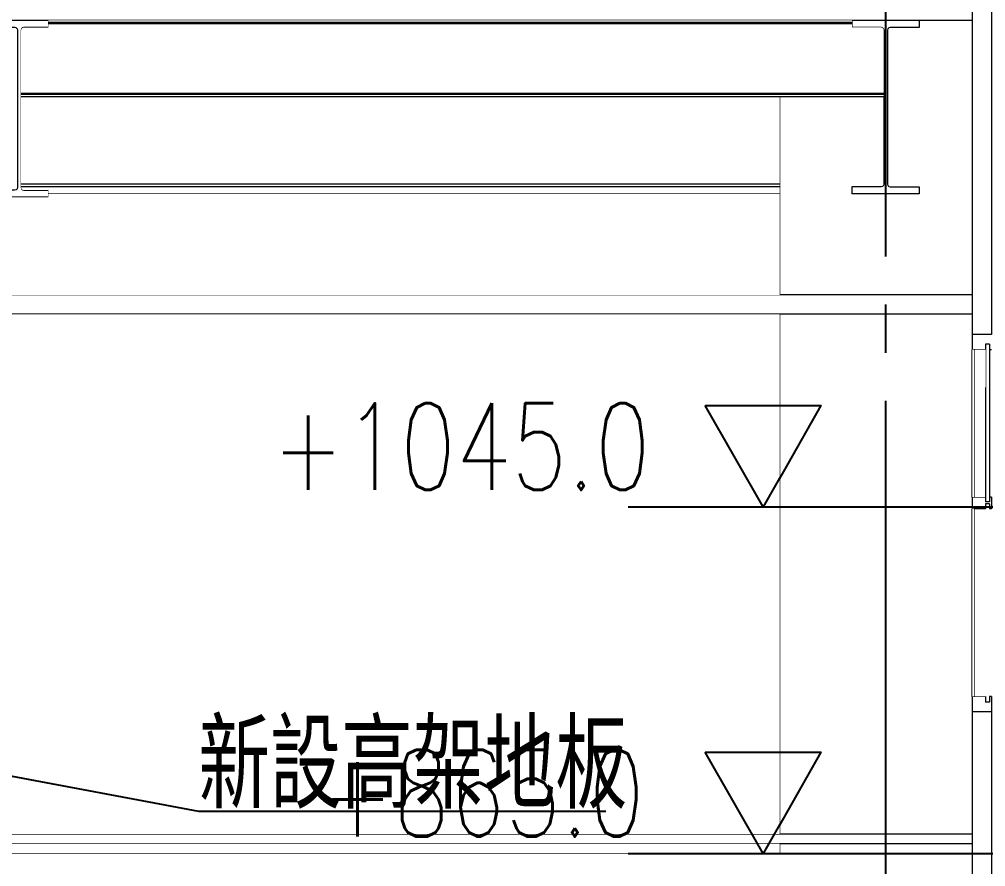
# Model space of a CAD drawing. Extents: x -18489 to 195597, y -1599 to 112111.
# Drawn here: x 25710 to 26212, y 27189 to 27629 of the extents above; entities that cross this region are included whole.
import ezdxf
from ezdxf.xclip import XClip

# ---------------------------------------------------------------- set-up
doc = ezdxf.new("R2010")
doc.units = 0
doc.header["$LTSCALE"] = 100
doc.header["$XCLIPFRAME"] = 2
doc.linetypes.add('188K-SM-07-F10-MECH-CR PIPE-Y2257103$0$X-S-FAB_SL ALL$0$COL-CEN-LIN', pattern=[3.25, 2.5, -0.25, 0.25, -0.25])
doc.linetypes.add('188K-SM-07-F10-MECH-CR PIPE-Y2257103$0$X-S-FAB_SL ALL$0$Wipeout_Contour', pattern=[1, 0, -1])
for name, color, linetype in [('188K-SM-07-F10-MECH-CR PIPE-Y2257103$0$X-S-FAB_SL ALL$0$A-BLOCK', 7, 'Continuous'), ('188K-SM-07-F10-MECH-CR PIPE-Y2257103$0$X-S-FAB_SL ALL$0$A-CLNG', 7, 'Continuous'), ('188K-SM-07-F10-MECH-CR PIPE-Y2257103$0$X-S-FAB_SL ALL$0$A-TEXT-修改說明.50K', 7, 'Continuous'), ('188K-SM-07-F10-MECH-CR PIPE-Y2257103$0$X-S-FAB_SL ALL$0$A-WALL-EX', 7, 'Continuous'), ('188K-SM-07-F10-MECH-CR PIPE-Y2257103$0$X-S-FAB_SL ALL$0$A-WALL-IN', 7, 'Continuous'), ('188K-SM-07-F10-MECH-CR PIPE-Y2257103$0$X-S-FAB_SL ALL$0$A-WINDOW', 7, 'Continuous'), ('188K-SM-07-F10-MECH-CR PIPE-Y2257103$0$X-S-FAB_SL ALL$0$A_LEVEL', 4, 'Continuous'), ('188K-SM-07-F10-MECH-CR PIPE-Y2257103$0$X-S-FAB_SL ALL$0$A_LEVEL_MARK', 2, 'Continuous'), ('188K-SM-07-F10-MECH-CR PIPE-Y2257103$0$X-S-FAB_SL ALL$0$ASP_1', 1, 'Continuous'), ('188K-SM-07-F10-MECH-CR PIPE-Y2257103$0$X-S-FAB_SL ALL$0$CCL', 15, '188K-SM-07-F10-MECH-CR PIPE-Y2257103$0$X-S-FAB_SL ALL$0$COL-CEN-LIN'), ('188K-SM-07-F10-MECH-CR PIPE-Y2257103$0$X-S-FAB_SL ALL$0$DIM', 15, 'Continuous'), ('188K-SM-07-F10-MECH-CR PIPE-Y2257103$0$X-S-FAB_SL ALL$0$Hattch', 7, 'Continuous'), ('188K-SM-07-F10-MECH-CR PIPE-Y2257103$0$X-S-FAB_SL ALL$0$S-BEAM', 7, 'Continuous'), ('188K-SM-07-F10-MECH-CR PIPE-Y2257103$0$X-S-FAB_SL ALL$0$S-SLAB', 7, 'Continuous')]:
    doc.layers.add(name, color=color, linetype=linetype)
doc.styles.add('188K-SM-07-F10-MECH-CR PIPE-Y2257103$0$X-S-FAB_SL ALL$0$Chineset', font='simplex.shx', dxfattribs={"width": 0.75, "bigfont": 'chineset.shx'})
doc.styles.add('188K-SM-07-F10-MECH-CR PIPE-Y2257103$0$X-S-FAB_SL ALL$0$Standard', font='', dxfattribs={"width": 0.8})
doc.styles.get('188K-SM-07-F10-MECH-CR PIPE-Y2257103$0$X-S-FAB_SL ALL$0$Standard').set_extended_font_data('Microsoft JhengHei')
doc.dimstyles.new('188K-SM-07-F10-MECH-CR PIPE-Y2257103$0$X-S-FAB_SL ALL$0$生成的_樣式__8', dxfattribs={"dimtxt": 60, "dimasz": 30.4, "dimexe": 0.18, "dimexo": 80, "dimgap": 0, "dimtad": 1, "dimtih": 1, "dimtoh": 1, "dimdec": 1, "dimzin": 0, "dimdsep": 46, "dimtxsty": '188K-SM-07-F10-MECH-CR PIPE-Y2257103$0$X-S-FAB_SL ALL$0$Standard', "dimblk": '188K-SM-07-F10-MECH-CR PIPE-Y2257103$0$X-S-FAB_SL ALL$0$ARROWHEAD_6', "dimblk1": '188K-SM-07-F10-MECH-CR PIPE-Y2257103$0$X-S-FAB_SL ALL$0$ARROWHEAD_6', "dimblk2": '188K-SM-07-F10-MECH-CR PIPE-Y2257103$0$X-S-FAB_SL ALL$0$ARROWHEAD_6', "dimcen": 0.09, "dimclrd": 12, "dimclre": 12, "dimclrt": 3, "dimazin": 0, "dimtfac": 1, "dimtdec": 4, "dimtmove": 2, "dimatfit": 3, "dimfxl": 1, "dimtolj": 1, "dimtzin": 0, "dimarcsym": 0})

# ---------------------------------------------------------------- blocks, each defined once
blk = doc.blocks.new('188K-SM-07-F10-MECH-CR PIPE-Y2257103$0$X-S-FAB_SL ALL$0$剖面元素_2_3', base_point=(23061.26, -8263.06))
at = {"color": 254, "linetype": '188K-SM-07-F10-MECH-CR PIPE-Y2257103$0$X-S-FAB_SL ALL$0$Wipeout_Contour', "lineweight": 0, "ltscale": 1143622.314923279}
blk.add_wipeout([(49182.76, -7108.06), (49266.26, -7108.06), (49266.26, -6965.56), (49238.76, -6965.56), (49238.76, -6969.16), (49223.61, -6969.16), (49222.91, -6969.35), (49222.4, -6969.86), (49222.21, -6970.56), (49222.21, -7050.56), (49222.4, -7051.26), (49222.91, -7051.78), (49223.61, -7051.96), (49238.76, -7051.96), (49238.76, -7055.56), (49203.76, -7055.56), (49203.76, -7051.96), (49218.91, -7051.96), (49219.61, -7051.78), (49220.13, -7051.26), (49220.31, -7050.56), (49220.31, -7005.16), (49182.76, -7005.16)], dxfattribs=at).dxf.layer = '188K-SM-07-F10-MECH-CR PIPE-Y2257103$0$X-S-FAB_SL ALL$0$Hattch'
at = {"color": 254, "linetype": '188K-SM-07-F10-MECH-CR PIPE-Y2257103$0$X-S-FAB_SL ALL$0$Wipeout_Contour', "lineweight": 0, "ltscale": 199024.725443}
blk.add_wipeout([(49182.76, -7388.06), (49266.26, -7388.06), (49266.26, -7118.06), (49182.76, -7118.06)], dxfattribs=at).dxf.layer = '188K-SM-07-F10-MECH-CR PIPE-Y2257103$0$X-S-FAB_SL ALL$0$Hattch'
at = {"color": 254, "linetype": '188K-SM-07-F10-MECH-CR PIPE-Y2257103$0$X-S-FAB_SL ALL$0$Wipeout_Contour', "lineweight": 0, "ltscale": 199107.896937}
blk.add_wipeout([(49182.76, -7393.06), (49182.76, -7398.06), (49266.26, -7398.06), (49266.26, -7393.06)], dxfattribs=at).dxf.layer = '188K-SM-07-F10-MECH-CR PIPE-Y2257103$0$X-S-FAB_SL ALL$0$Hattch'
at = {"layer": '188K-SM-07-F10-MECH-CR PIPE-Y2257103$0$X-S-FAB_SL ALL$0$A-WALL-IN', "color": 8, "lineweight": 0}
for p, q in [((49266.26, -7213.06), (49266.26, -7136.56)), ((49266.26, -7316.56), (49266.26, -7219.06))]:
    blk.add_line(p, q, dxfattribs=at)
blk = doc.blocks.new('188K-SM-07-F10-MECH-CR PIPE-Y2257103$0$X-S-FAB_SL ALL$0$剖面元素_3_3', base_point=(23061.26, -8263.06))
at = {"color": 254, "linetype": '188K-SM-07-F10-MECH-CR PIPE-Y2257103$0$X-S-FAB_SL ALL$0$Wipeout_Contour', "lineweight": 0, "ltscale": 198713.107732}
blk.add_wipeout([(49166.26, -7108.06), (49182.76, -7108.06), (49182.76, -7005.16), (49166.26, -7005.16)], dxfattribs=at).dxf.layer = '188K-SM-07-F10-MECH-CR PIPE-Y2257103$0$X-S-FAB_SL ALL$0$Hattch'
at = {"color": 254, "linetype": '188K-SM-07-F10-MECH-CR PIPE-Y2257103$0$X-S-FAB_SL ALL$0$Wipeout_Contour', "lineweight": 0, "ltscale": 198826.863013}
blk.add_wipeout([(49166.26, -7388.06), (49182.76, -7388.06), (49182.76, -7118.06), (49166.26, -7118.06)], dxfattribs=at).dxf.layer = '188K-SM-07-F10-MECH-CR PIPE-Y2257103$0$X-S-FAB_SL ALL$0$Hattch'
at = {"color": 254, "linetype": '188K-SM-07-F10-MECH-CR PIPE-Y2257103$0$X-S-FAB_SL ALL$0$Wipeout_Contour', "lineweight": 0, "ltscale": 198910.117215}
blk.add_wipeout([(49182.76, -7398.06), (49182.76, -7393.06), (49166.26, -7393.06), (49166.26, -7398.06)], dxfattribs=at).dxf.layer = '188K-SM-07-F10-MECH-CR PIPE-Y2257103$0$X-S-FAB_SL ALL$0$Hattch'
at = {"layer": '188K-SM-07-F10-MECH-CR PIPE-Y2257103$0$X-S-FAB_SL ALL$0$A-WALL-IN', "color": 8, "lineweight": 0}
for p, q in [((49166.26, -7108.06), (49166.26, -7005.16)), ((49166.26, -7388.06), (49166.26, -7118.06)), ((49166.26, -7398.06), (49166.26, -7393.06))]:
    blk.add_line(p, q, dxfattribs=at)
blk = doc.blocks.new('188K-SM-07-F10-MECH-CR PIPE-Y2257103$0$X-S-FAB_SL ALL$0$剖面元素_8_3', base_point=(23061.26, -8263.06))
at = {"layer": '188K-SM-07-F10-MECH-CR PIPE-Y2257103$0$X-S-FAB_SL ALL$0$A-WALL-EX', "color": 6, "lineweight": 0}
for p, q in [((49276.26, -6943.06), (49276.26, -7128.56)), ((49266.26, -6965.56), (49266.26, -7108.06)), ((49266.26, -7108.06), (49266.26, -7118.06)), ((49266.26, -7118.06), (49266.26, -7128.56)), ((49266.26, -7324.56), (49266.26, -7388.06)), ((49276.26, -7324.56), (49276.26, -7398.06)), ((49266.26, -7388.06), (49266.26, -7393.06)), ((49266.26, -7393.06), (49266.26, -7398.06))]:
    blk.add_line(p, q, dxfattribs=at)
blk = doc.blocks.new('188K-SM-07-F10-MECH-CR PIPE-Y2257103$0$X-S-FAB_SL ALL$0$剖面元素_33_3', base_point=(23061.26, -8263.06))
at = {"layer": '188K-SM-07-F10-MECH-CR PIPE-Y2257103$0$X-S-FAB_SL ALL$0$S-SLAB', "color": 1, "lineweight": 0}
for q in [(48000.26, -7398.06), (49266.26, -7420.56)]:
    blk.add_line((49266.26, -7398.06), q, dxfattribs=at)
blk = doc.blocks.new('188K-SM-07-F10-MECH-CR PIPE-Y2257103$0$X-S-FAB_SL ALL$0$剖面元素_36_3', base_point=(23061.26, -8263.06))
at = {"layer": '188K-SM-07-F10-MECH-CR PIPE-Y2257103$0$X-S-FAB_SL ALL$0$S-SLAB', "color": 15, "lineweight": 0}
for p, q in [((49266.26, -7388.06), (48361.26, -7388.06)), ((49266.26, -7393.06), (48000.26, -7393.06))]:
    blk.add_line(p, q, dxfattribs=at)
blk = doc.blocks.new('188K-SM-07-F10-MECH-CR PIPE-Y2257103$0$X-S-FAB_SL ALL$0$剖面元素_38_3', base_point=(23061.26, -8263.06))
at = {"layer": '188K-SM-07-F10-MECH-CR PIPE-Y2257103$0$X-S-FAB_SL ALL$0$S-SLAB', "color": 1, "lineweight": 0}
for p, q in [((49266.26, -6943.06), (49266.26, -6965.56)), ((48786.41, -6965.56), (48756.11, -6965.56)), ((49203.76, -6965.56), (48786.41, -6965.56)), ((49238.76, -6965.56), (49203.76, -6965.56)), ((49266.26, -6965.56), (49238.76, -6965.56))]:
    blk.add_line(p, q, dxfattribs=at)
blk = doc.blocks.new('188K-SM-07-F10-MECH-CR PIPE-Y2257103$0$X-S-FAB_SL ALL$0$剖面元素_177_3', base_point=(23061.26, -8263.06))
at = {"layer": '188K-SM-07-F10-MECH-CR PIPE-Y2257103$0$X-S-FAB_SL ALL$0$A-WINDOW', "color": 1, "lineweight": 0}
for p, q in [((49266.26, -7316.56), (49266.26, -7324.56)), ((49273.26, -7316.56), (49266.26, -7316.56)), ((49273.26, -7316.56), (49273.26, -7319.56)), ((49275.26, -7316.56), (49275.26, -7319.56)), ((49276.26, -7316.56), (49275.26, -7316.56)), ((49276.26, -7316.56), (49276.26, -7324.56)), ((49275.26, -7319.56), (49273.26, -7319.56)), ((49276.26, -7324.56), (49266.26, -7324.56))]:
    blk.add_line(p, q, dxfattribs=at)
blk = doc.blocks.new('188K-SM-07-F10-MECH-CR PIPE-Y2257103$0$X-S-FAB_SL ALL$0$剖面元素_178_3', base_point=(23061.26, -8263.06))
at = {"color": 254, "linetype": '188K-SM-07-F10-MECH-CR PIPE-Y2257103$0$X-S-FAB_SL ALL$0$Wipeout_Contour', "lineweight": 0, "ltscale": 199213.747959}
blk.add_wipeout([(49267.26, -7316.56), (49273.26, -7316.56), (49273.26, -7219.06), (49267.26, -7219.06)], dxfattribs=at).dxf.layer = '188K-SM-07-F10-MECH-CR PIPE-Y2257103$0$X-S-FAB_SL ALL$0$Hattch'
at = {"layer": '188K-SM-07-F10-MECH-CR PIPE-Y2257103$0$X-S-FAB_SL ALL$0$A-WINDOW', "color": 8, "lineweight": 0}
blk.add_line((49267.26, -7316.56), (49267.26, -7219.06), dxfattribs=at)
blk = doc.blocks.new('188K-SM-07-F10-MECH-CR PIPE-Y2257103$0$X-S-FAB_SL ALL$0$剖面元素_179_3', base_point=(23061.26, -8263.06))
at = {"layer": '188K-SM-07-F10-MECH-CR PIPE-Y2257103$0$X-S-FAB_SL ALL$0$A-WINDOW', "color": 1, "lineweight": 0}
for p, q in [((49266.26, -7213.06), (49266.26, -7219.06)), ((49273.26, -7213.06), (49266.26, -7213.06)), ((49273.26, -7213.06), (49273.26, -7215.56)), ((49275.26, -7213.06), (49275.26, -7215.56)), ((49276.26, -7213.06), (49275.26, -7213.06)), ((49276.26, -7213.06), (49276.26, -7219.06)), ((49275.26, -7215.56), (49273.26, -7215.56)), ((49273.26, -7216.56), (49273.26, -7219.06)), ((49275.26, -7216.56), (49273.26, -7216.56)), ((49275.26, -7216.56), (49275.26, -7219.06)), ((49273.26, -7219.06), (49266.26, -7219.06)), ((49276.26, -7219.06), (49275.26, -7219.06))]:
    blk.add_line(p, q, dxfattribs=at)
blk = doc.blocks.new('188K-SM-07-F10-MECH-CR PIPE-Y2257103$0$X-S-FAB_SL ALL$0$剖面元素_180_3', base_point=(23061.26, -8263.06))
at = {"color": 254, "linetype": '188K-SM-07-F10-MECH-CR PIPE-Y2257103$0$X-S-FAB_SL ALL$0$Wipeout_Contour', "lineweight": 0, "ltscale": 199165.364137}
blk.add_wipeout([(49267.26, -7213.06), (49273.26, -7213.06), (49273.26, -7156.06), (49267.26, -7156.06)], dxfattribs=at).dxf.layer = '188K-SM-07-F10-MECH-CR PIPE-Y2257103$0$X-S-FAB_SL ALL$0$Hattch'
at = {"layer": '188K-SM-07-F10-MECH-CR PIPE-Y2257103$0$X-S-FAB_SL ALL$0$A-WINDOW', "color": 8, "lineweight": 0}
blk.add_line((49267.26, -7213.06), (49267.26, -7156.06), dxfattribs=at)
blk = doc.blocks.new('188K-SM-07-F10-MECH-CR PIPE-Y2257103$0$X-S-FAB_SL ALL$0$剖面元素_182_3', base_point=(23061.26, -8263.06))
at = {"layer": '188K-SM-07-F10-MECH-CR PIPE-Y2257103$0$X-S-FAB_SL ALL$0$A-WINDOW', "color": 8, "lineweight": 0}
for p, q in [((49273.26, -7136.56), (49273.26, -7213.06)), ((49275.26, -7136.56), (49275.26, -7213.06))]:
    blk.add_line(p, q, dxfattribs=at)
blk = doc.blocks.new('188K-SM-07-F10-MECH-CR PIPE-Y2257103$0$X-S-FAB_SL ALL$0$剖面元素_183_3', base_point=(23061.26, -8263.06))
at = {"layer": '188K-SM-07-F10-MECH-CR PIPE-Y2257103$0$X-S-FAB_SL ALL$0$A-WINDOW', "color": 1, "lineweight": 0}
for p, q in [((49266.26, -7128.56), (49266.26, -7136.56)), ((49276.26, -7128.56), (49266.26, -7128.56)), ((49273.26, -7136.56), (49266.26, -7136.56)), ((49273.26, -7133.56), (49273.26, -7136.56)), ((49275.26, -7133.56), (49273.26, -7133.56)), ((49275.26, -7133.56), (49275.26, -7136.56)), ((49276.26, -7136.56), (49275.26, -7136.56))]:
    blk.add_line(p, q, dxfattribs=at)
blk = doc.blocks.new('188K-SM-07-F10-MECH-CR PIPE-Y2257103$0$X-S-FAB_SL ALL$0$剖面元素_184_3', base_point=(23061.26, -8263.06))
at = {"color": 254, "linetype": '188K-SM-07-F10-MECH-CR PIPE-Y2257103$0$X-S-FAB_SL ALL$0$Wipeout_Contour', "lineweight": 0, "ltscale": 199143.316476}
blk.add_wipeout([(49267.26, -7156.06), (49273.26, -7156.06), (49273.26, -7136.56), (49267.26, -7136.56)], dxfattribs=at).dxf.layer = '188K-SM-07-F10-MECH-CR PIPE-Y2257103$0$X-S-FAB_SL ALL$0$Hattch'
at = {"layer": '188K-SM-07-F10-MECH-CR PIPE-Y2257103$0$X-S-FAB_SL ALL$0$A-WINDOW', "color": 8, "lineweight": 0}
blk.add_line((49267.26, -7156.06), (49267.26, -7136.56), dxfattribs=at)
blk = doc.blocks.new('188K-SM-07-F10-MECH-CR PIPE-Y2257103$0$X-S-FAB_SL ALL$0$剖面元素_231_3', base_point=(23061.26, -8263.06))
at = {"layer": '188K-SM-07-F10-MECH-CR PIPE-Y2257103$0$X-S-FAB_SL ALL$0$A-WALL-EX', "color": 6, "lineweight": 0}
for p, q in [((49276.26, -7398.06), (49276.26, -7581.86)), ((49266.26, -7420.56), (49266.26, -7578.06)), ((49266.26, -7578.06), (49266.26, -7581.86)), ((49272.76, -7581.86), (49266.26, -7581.86)), ((49276.26, -7581.86), (49272.76, -7581.86))]:
    blk.add_line(p, q, dxfattribs=at)
blk = doc.blocks.new('188K-SM-07-F10-MECH-CR PIPE-Y2257103$0$X-S-FAB_SL ALL$0$剖面元素_597_3', base_point=(23061.26, -8263.06))
at = {"layer": '188K-SM-07-F10-MECH-CR PIPE-Y2257103$0$X-S-FAB_SL ALL$0$S-BEAM', "color": 2, "lineweight": 0}
for p, q in [((49203.76, -6965.56), (49203.76, -6969.16)), ((49238.76, -6965.56), (49238.76, -6969.16)), ((49219.61, -6969.35), (49220.13, -6969.86)), ((49222.91, -6969.35), (49222.4, -6969.86)), ((49203.76, -7051.96), (49203.76, -7055.56)), ((49220.13, -7051.26), (49219.61, -7051.78)), ((49222.4, -7051.26), (49222.91, -7051.78)), ((49238.76, -7051.96), (49238.76, -7055.56)), ((49238.76, -7055.56), (49203.76, -7055.56))]:
    blk.add_line(p, q, dxfattribs=at)
at = {"layer": '188K-SM-07-F10-MECH-CR PIPE-Y2257103$0$X-S-FAB_SL ALL$0$S-BEAM', "color": 2, "lineweight": 0, "flags": 128}
for points in [[(49219.61, -6969.35), (49218.91, -6969.16), (49203.76, -6969.16)], [(49220.13, -6969.86), (49220.31, -6970.56), (49220.31, -7050.56), (49220.13, -7051.26)], [(49222.4, -6969.86), (49222.21, -6970.56), (49222.21, -7050.56), (49222.4, -7051.26)], [(49238.76, -6969.16), (49223.61, -6969.16), (49222.91, -6969.35)], [(49219.61, -7051.78), (49218.91, -7051.96), (49203.76, -7051.96)], [(49222.91, -7051.78), (49223.61, -7051.96), (49238.76, -7051.96)]]:
    blk.add_lwpolyline(points, dxfattribs=at)
blk = doc.blocks.new('188K-SM-07-F10-MECH-CR PIPE-Y2257103$0$X-S-FAB_SL ALL$0$剖面元素_607_3', base_point=(23061.26, -8263.06))
at = {"layer": '188K-SM-07-F10-MECH-CR PIPE-Y2257103$0$X-S-FAB_SL ALL$0$S-BEAM', "color": 2, "lineweight": 0}
for p, q in [((48756.11, -6965.56), (48756.11, -6969.26)), ((48786.41, -6965.56), (48786.41, -6969.26)), ((48769.61, -6969.45), (48770.13, -6969.96)), ((48772.91, -6969.45), (48772.4, -6969.96)), ((48770.13, -7052.96), (48769.61, -7053.48)), ((48772.4, -7052.96), (48772.91, -7053.48)), ((48756.11, -7053.66), (48756.11, -7057.36)), ((48786.41, -7057.36), (48756.11, -7057.36)), ((48786.41, -7053.66), (48786.41, -7057.36))]:
    blk.add_line(p, q, dxfattribs=at)
at = {"layer": '188K-SM-07-F10-MECH-CR PIPE-Y2257103$0$X-S-FAB_SL ALL$0$S-BEAM', "color": 2, "lineweight": 0, "flags": 128}
for points in [[(48769.61, -6969.45), (48768.91, -6969.26), (48756.11, -6969.26)], [(48770.13, -6969.96), (48770.31, -6970.66), (48770.31, -7052.26), (48770.13, -7052.96)], [(48772.4, -6969.96), (48772.21, -6970.66), (48772.21, -7052.26), (48772.4, -7052.96)], [(48786.41, -6969.26), (48773.61, -6969.26), (48772.91, -6969.45)], [(48769.61, -7053.48), (48768.91, -7053.66), (48756.11, -7053.66)], [(48772.91, -7053.48), (48773.61, -7053.66), (48786.41, -7053.66)]]:
    blk.add_lwpolyline(points, dxfattribs=at)
blk = doc.blocks.new('188K-SM-07-F10-MECH-CR PIPE-Y2257103$0$X-S-FAB_SL ALL$0$剖面元素_1103_3', base_point=(23061.26, -8263.06))
at = {"color": 254, "linetype": '188K-SM-07-F10-MECH-CR PIPE-Y2257103$0$X-S-FAB_SL ALL$0$Wipeout_Contour', "lineweight": 0, "ltscale": 248929.642225}
blk.add_wipeout([(49267.26, -7136.56), (49266.26, -7136.56), (49266.26, -7213.06), (49267.26, -7213.06), (49267.26, -7156.06)], dxfattribs=at).dxf.layer = '188K-SM-07-F10-MECH-CR PIPE-Y2257103$0$X-S-FAB_SL ALL$0$Hattch'
blk = doc.blocks.new('188K-SM-07-F10-MECH-CR PIPE-Y2257103$0$X-S-FAB_SL ALL$0$剖面元素_1104_3', base_point=(23061.26, -8263.06))
at = {"color": 254, "linetype": '188K-SM-07-F10-MECH-CR PIPE-Y2257103$0$X-S-FAB_SL ALL$0$Wipeout_Contour', "lineweight": 0, "ltscale": 199199.897827}
blk.add_wipeout([(49267.26, -7219.06), (49266.26, -7219.06), (49266.26, -7316.56), (49267.26, -7316.56)], dxfattribs=at).dxf.layer = '188K-SM-07-F10-MECH-CR PIPE-Y2257103$0$X-S-FAB_SL ALL$0$Hattch'
blk = doc.blocks.new('188K-SM-07-F10-MECH-CR PIPE-Y2257103$0$X-S-FAB_SL ALL$0$剖面元素_1469_3', base_point=(23061.26, -8263.06))
at = {"color": 254, "linetype": '188K-SM-07-F10-MECH-CR PIPE-Y2257103$0$X-S-FAB_SL ALL$0$Wipeout_Contour', "lineweight": 0, "ltscale": 197883.946886}
blk.add_wipeout([(49166.26, -7005.16), (48772.21, -7005.16), (48772.21, -7050.56), (49166.26, -7050.56)], dxfattribs=at).dxf.layer = '188K-SM-07-F10-MECH-CR PIPE-Y2257103$0$X-S-FAB_SL ALL$0$Hattch'
at = {"color": 254, "linetype": '188K-SM-07-F10-MECH-CR PIPE-Y2257103$0$X-S-FAB_SL ALL$0$Wipeout_Contour', "lineweight": 0, "ltscale": 197897.045576}
blk.add_wipeout([(48772.21, -7051.26), (49166.26, -7051.26), (49166.26, -7050.56), (48772.21, -7050.56)], dxfattribs=at).dxf.layer = '188K-SM-07-F10-MECH-CR PIPE-Y2257103$0$X-S-FAB_SL ALL$0$Hattch'
at = {"color": 254, "linetype": '188K-SM-07-F10-MECH-CR PIPE-Y2257103$0$X-S-FAB_SL ALL$0$Wipeout_Contour', "lineweight": 0, "ltscale": 197897.391178}
blk.add_wipeout([(48772.21, -7051.78), (49166.26, -7051.78), (49166.26, -7051.26), (48772.21, -7051.26)], dxfattribs=at).dxf.layer = '188K-SM-07-F10-MECH-CR PIPE-Y2257103$0$X-S-FAB_SL ALL$0$Hattch'
at = {"color": 254, "linetype": '188K-SM-07-F10-MECH-CR PIPE-Y2257103$0$X-S-FAB_SL ALL$0$Wipeout_Contour', "lineweight": 0, "ltscale": 197897.590722}
blk.add_wipeout([(48772.21, -7051.96), (49166.26, -7051.96), (49166.26, -7051.78), (48772.21, -7051.78)], dxfattribs=at).dxf.layer = '188K-SM-07-F10-MECH-CR PIPE-Y2257103$0$X-S-FAB_SL ALL$0$Hattch'
at = {"color": 254, "linetype": '188K-SM-07-F10-MECH-CR PIPE-Y2257103$0$X-S-FAB_SL ALL$0$Wipeout_Contour', "lineweight": 0, "ltscale": 444329.205501}
blk.add_wipeout([(48772.21, -7051.96), (48772.21, -7052.26), (48772.4, -7052.96), (48772.91, -7053.48), (48773.61, -7053.66), (48786.41, -7053.66), (48786.41, -7055.56), (49166.26, -7055.56), (49166.26, -7051.96)], dxfattribs=at).dxf.layer = '188K-SM-07-F10-MECH-CR PIPE-Y2257103$0$X-S-FAB_SL ALL$0$Hattch'
at = {"layer": '188K-SM-07-F10-MECH-CR PIPE-Y2257103$0$X-S-FAB_SL ALL$0$S-BEAM', "color": 8, "lineweight": 0}
for p, q in [((49166.26, -7050.56), (48772.21, -7050.56)), ((49166.26, -7051.96), (48772.21, -7051.96)), ((49166.26, -7055.56), (48786.41, -7055.56))]:
    blk.add_line(p, q, dxfattribs=at)
blk = doc.blocks.new('188K-SM-07-F10-MECH-CR PIPE-Y2257103$0$X-S-FAB_SL ALL$0$剖面元素_1942_3', base_point=(23061.26, -8263.06))
at = {"color": 254, "linetype": '188K-SM-07-F10-MECH-CR PIPE-Y2257103$0$X-S-FAB_SL ALL$0$Wipeout_Contour', "lineweight": 0, "ltscale": 692856.684452}
blk.add_wipeout([(48772.21, -6970.66), (48772.21, -7003.46), (49220.31, -7003.46), (49220.31, -6970.56), (49220.13, -6969.86), (49219.61, -6969.35), (49218.91, -6969.16), (49203.76, -6969.16), (49203.76, -6967.26), (48786.41, -6967.26), (48786.41, -6969.26), (48773.61, -6969.26), (48772.91, -6969.45), (48772.4, -6969.96)], dxfattribs=at).dxf.layer = '188K-SM-07-F10-MECH-CR PIPE-Y2257103$0$X-S-FAB_SL ALL$0$Hattch'
at = {"color": 254, "linetype": '188K-SM-07-F10-MECH-CR PIPE-Y2257103$0$X-S-FAB_SL ALL$0$Wipeout_Contour', "lineweight": 0, "ltscale": 197951.88981}
blk.add_wipeout([(48786.41, -6966.84), (48786.41, -6967.26), (49203.76, -6967.26), (49203.76, -6966.84)], dxfattribs=at).dxf.layer = '188K-SM-07-F10-MECH-CR PIPE-Y2257103$0$X-S-FAB_SL ALL$0$Hattch'
at = {"color": 254, "linetype": '188K-SM-07-F10-MECH-CR PIPE-Y2257103$0$X-S-FAB_SL ALL$0$Wipeout_Contour', "lineweight": 0, "ltscale": 197977.225748}
blk.add_wipeout([(48772.21, -7003.46), (48772.21, -7003.89), (49220.31, -7003.89), (49220.31, -7003.46)], dxfattribs=at).dxf.layer = '188K-SM-07-F10-MECH-CR PIPE-Y2257103$0$X-S-FAB_SL ALL$0$Hattch'
at = {"color": 254, "linetype": '188K-SM-07-F10-MECH-CR PIPE-Y2257103$0$X-S-FAB_SL ALL$0$Wipeout_Contour', "lineweight": 0, "ltscale": 197951.361703}
blk.add_wipeout([(48786.41, -6965.56), (48786.41, -6966.66), (49203.76, -6966.66), (49203.76, -6965.56)], dxfattribs=at).dxf.layer = '188K-SM-07-F10-MECH-CR PIPE-Y2257103$0$X-S-FAB_SL ALL$0$Hattch'
at = {"color": 254, "linetype": '188K-SM-07-F10-MECH-CR PIPE-Y2257103$0$X-S-FAB_SL ALL$0$Wipeout_Contour', "lineweight": 0, "ltscale": 197977.395561}
blk.add_wipeout([(48772.21, -7003.89), (48772.21, -7004.06), (49220.31, -7004.06), (49220.31, -7003.89)], dxfattribs=at).dxf.layer = '188K-SM-07-F10-MECH-CR PIPE-Y2257103$0$X-S-FAB_SL ALL$0$Hattch'
at = {"color": 254, "linetype": '188K-SM-07-F10-MECH-CR PIPE-Y2257103$0$X-S-FAB_SL ALL$0$Wipeout_Contour', "lineweight": 0, "ltscale": 197951.720864}
blk.add_wipeout([(48786.41, -6966.66), (48786.41, -6966.84), (49203.76, -6966.84), (49203.76, -6966.66)], dxfattribs=at).dxf.layer = '188K-SM-07-F10-MECH-CR PIPE-Y2257103$0$X-S-FAB_SL ALL$0$Hattch'
at = {"color": 254, "linetype": '188K-SM-07-F10-MECH-CR PIPE-Y2257103$0$X-S-FAB_SL ALL$0$Wipeout_Contour', "lineweight": 0, "ltscale": 197977.756662}
blk.add_wipeout([(48772.21, -7005.16), (49220.31, -7005.16), (49220.31, -7004.06), (48772.21, -7004.06)], dxfattribs=at).dxf.layer = '188K-SM-07-F10-MECH-CR PIPE-Y2257103$0$X-S-FAB_SL ALL$0$Hattch'
at = {"layer": '188K-SM-07-F10-MECH-CR PIPE-Y2257103$0$X-S-FAB_SL ALL$0$S-BEAM', "color": 8, "lineweight": 0}
for p, q in [((49203.76, -6966.66), (48786.41, -6966.66)), ((49203.76, -6967.26), (48786.41, -6967.26)), ((49220.31, -7003.46), (48772.21, -7003.46)), ((49220.31, -7004.06), (48772.21, -7004.06)), ((49220.31, -7005.16), (48772.21, -7005.16))]:
    blk.add_line(p, q, dxfattribs=at)
blk = doc.blocks.new('188K-SM-07-F10-MECH-CR PIPE-Y2257103$0$X-S-FAB_SL ALL$0$剖面元素_2212_3', base_point=(23061.26, -8263.06))
at = {"layer": '188K-SM-07-F10-MECH-CR PIPE-Y2257103$0$X-S-FAB_SL ALL$0$A-CLNG', "color": 5, "lineweight": 0}
for p, q in [((49266.26, -7108.06), (48366.26, -7108.06)), ((49266.26, -7118.06), (48366.26, -7118.06))]:
    blk.add_line(p, q, dxfattribs=at)
blk = doc.blocks.new('188K-SM-07-F10-MECH-CR PIPE-Y2257103$0$X-S-FAB_SL ALL$0$剖面元素_2225_3', base_point=(23061.26, -8263.06))
at = {"color": 254, "linetype": '188K-SM-07-F10-MECH-CR PIPE-Y2257103$0$X-S-FAB_SL ALL$0$Wipeout_Contour', "lineweight": 0, "ltscale": 394852.092065}
blk.add_wipeout([(48756.11, -7055.56), (48681.26, -7055.56), (48681.26, -7108.06), (49166.26, -7108.06), (49166.26, -7055.56), (48786.41, -7055.56), (48786.41, -7057.36), (48756.11, -7057.36)], dxfattribs=at).dxf.layer = '188K-SM-07-F10-MECH-CR PIPE-Y2257103$0$X-S-FAB_SL ALL$0$Hattch'
at = {"color": 254, "linetype": '188K-SM-07-F10-MECH-CR PIPE-Y2257103$0$X-S-FAB_SL ALL$0$Wipeout_Contour', "lineweight": 0, "ltscale": 197834.708464}
blk.add_wipeout([(48681.26, -7388.06), (49166.26, -7388.06), (49166.26, -7118.06), (48681.26, -7118.06)], dxfattribs=at).dxf.layer = '188K-SM-07-F10-MECH-CR PIPE-Y2257103$0$X-S-FAB_SL ALL$0$Hattch'
at = {"color": 254, "linetype": '188K-SM-07-F10-MECH-CR PIPE-Y2257103$0$X-S-FAB_SL ALL$0$Wipeout_Contour', "lineweight": 0, "ltscale": 197918.382147}
blk.add_wipeout([(48681.26, -7398.06), (49166.26, -7398.06), (49166.26, -7393.06), (48681.26, -7393.06)], dxfattribs=at).dxf.layer = '188K-SM-07-F10-MECH-CR PIPE-Y2257103$0$X-S-FAB_SL ALL$0$Hattch'
at = {"layer": '188K-SM-07-F10-MECH-CR PIPE-Y2257103$0$X-S-FAB_SL ALL$0$A-WALL-IN', "color": 8, "lineweight": 0}
for p, q in [((48681.26, -7128.06), (48681.26, -7388.06)), ((48681.26, -7393.06), (48681.26, -7398.06))]:
    blk.add_line(p, q, dxfattribs=at)
blk = doc.blocks.new('188K-SM-07-F10-MECH-CR PIPE-Y2257103$0$X-S-FAB_SL ALL$0$ARROWHEAD_6')
at = {"color": 0, "linetype": 'Continuous', "lineweight": 0}
for p, q in [((-0.5, -0.5), (0.5, 0.5)), ((0, 0), (-1, 0))]:
    blk.add_line(p, q, dxfattribs=at)
blk = doc.blocks.new('188K-SM-07-F10-MECH-CR PIPE-Y2257103$0$X-S-FAB_SL ALL$0$A$Ceb448ab1')
at = {"layer": '188K-SM-07-F10-MECH-CR PIPE-Y2257103$0$X-S-FAB_SL ALL$0$CCL'}
blk.add_line((26160, 3600), (26160, 0), dxfattribs=at)
blk = doc.blocks.new('188K-SM-07-F10-MECH-CR PIPE-Y2257103$0$X-S-FAB_SL ALL$0$level-mark2')
at = {"layer": '188K-SM-07-F10-MECH-CR PIPE-Y2257103$0$X-S-FAB_SL ALL$0$A_LEVEL_MARK'}
blk.add_lwpolyline([(0.171, 0.3), (-0.171, 0.3), (0, 0)], close=True, dxfattribs=at)
at = {"layer": '188K-SM-07-F10-MECH-CR PIPE-Y2257103$0$X-S-FAB_SL ALL$0$A_LEVEL', "style": '188K-SM-07-F10-MECH-CR PIPE-Y2257103$0$X-S-FAB_SL ALL$0$Chineset', "width": 0.75}
blk.add_attdef('HIG', (0.3, 0.05), '', height=0.25, dxfattribs=at)
blk = doc.blocks.new('188K-SM-07-F10-MECH-CR PIPE-Y2257103$0$X-S-FAB_SL ALL$0$A$C4d4bc2cd')
at = {"layer": '188K-SM-07-F10-MECH-CR PIPE-Y2257103$0$X-S-FAB_SL ALL$0$DIM'}
for p, q in [((-70, 1075), (470, 1075)), ((-70, 895), (470, 895))]:
    blk.add_line(p, q, dxfattribs=at)
at = {"layer": '188K-SM-07-F10-MECH-CR PIPE-Y2257103$0$X-S-FAB_SL ALL$0$A-BLOCK'}
ref = blk.add_blockref('188K-SM-07-F10-MECH-CR PIPE-Y2257103$0$X-S-FAB_SL ALL$0$level-mark2', (0, 1075), dxfattribs=dict(at, xscale=-175.4102818917223, yscale=175.4102818917223, zscale=175.4102818917223))
ref.add_attrib('HIG', '+1045.0', (-255.123, 1083.771), dxfattribs={"layer": '188K-SM-07-F10-MECH-CR PIPE-Y2257103$0$X-S-FAB_SL ALL$0$A_LEVEL', "height": 45, "style": '188K-SM-07-F10-MECH-CR PIPE-Y2257103$0$X-S-FAB_SL ALL$0$Chineset', "width": 0.75})
ref = blk.add_blockref('188K-SM-07-F10-MECH-CR PIPE-Y2257103$0$X-S-FAB_SL ALL$0$level-mark2', (0, 895), dxfattribs=dict(at, xscale=-175.4102818917223, yscale=175.4102818917223, zscale=175.4102818917223))
ref.add_attrib('HIG', '+865.0', (-229.409, 903.771), dxfattribs={"layer": '188K-SM-07-F10-MECH-CR PIPE-Y2257103$0$X-S-FAB_SL ALL$0$A_LEVEL', "height": 45, "style": '188K-SM-07-F10-MECH-CR PIPE-Y2257103$0$X-S-FAB_SL ALL$0$Chineset', "width": 0.75})
blk = doc.blocks.new('188K-SM-07-F10-MECH-CR PIPE-Y2257103$0$X-S-FAB_SL ALL$0$A$C2e9ab586')
at = {"layer": '188K-SM-07-F10-MECH-CR PIPE-Y2257103$0$X-S-FAB_SL ALL$0$A-WALL-IN', "lineweight": 0}
blk.add_blockref('188K-SM-07-F10-MECH-CR PIPE-Y2257103$0$X-S-FAB_SL ALL$0$剖面元素_2_3', (-28106.39, 285), dxfattribs=at)
at = {"layer": '188K-SM-07-F10-MECH-CR PIPE-Y2257103$0$X-S-FAB_SL ALL$0$S-BEAM', "lineweight": 0}
blk.add_blockref('188K-SM-07-F10-MECH-CR PIPE-Y2257103$0$X-S-FAB_SL ALL$0$剖面元素_607_3', (-28106.39, 285), dxfattribs=at)
at = {"layer": '188K-SM-07-F10-MECH-CR PIPE-Y2257103$0$X-S-FAB_SL ALL$0$A-WALL-EX', "lineweight": 0}
blk.add_blockref('188K-SM-07-F10-MECH-CR PIPE-Y2257103$0$X-S-FAB_SL ALL$0$剖面元素_8_3', (-28106.39, 285), dxfattribs=at)
at = {"layer": '188K-SM-07-F10-MECH-CR PIPE-Y2257103$0$X-S-FAB_SL ALL$0$A-WALL-IN', "lineweight": 0}
blk.add_blockref('188K-SM-07-F10-MECH-CR PIPE-Y2257103$0$X-S-FAB_SL ALL$0$剖面元素_3_3', (-28106.39, 285), dxfattribs=at)
at = {"layer": '188K-SM-07-F10-MECH-CR PIPE-Y2257103$0$X-S-FAB_SL ALL$0$A-WINDOW', "lineweight": 0}
for name in ['188K-SM-07-F10-MECH-CR PIPE-Y2257103$0$X-S-FAB_SL ALL$0$剖面元素_183_3', '188K-SM-07-F10-MECH-CR PIPE-Y2257103$0$X-S-FAB_SL ALL$0$剖面元素_177_3']:
    blk.add_blockref(name, (-28106.39, 285), dxfattribs=at)
at = {"layer": '188K-SM-07-F10-MECH-CR PIPE-Y2257103$0$X-S-FAB_SL ALL$0$S-BEAM', "lineweight": 0}
blk.add_blockref('188K-SM-07-F10-MECH-CR PIPE-Y2257103$0$X-S-FAB_SL ALL$0$剖面元素_597_3', (-28106.39, 285), dxfattribs=at)
at = {"layer": '188K-SM-07-F10-MECH-CR PIPE-Y2257103$0$X-S-FAB_SL ALL$0$S-SLAB', "lineweight": 0}
blk.add_blockref('188K-SM-07-F10-MECH-CR PIPE-Y2257103$0$X-S-FAB_SL ALL$0$剖面元素_38_3', (-28106.39, 285), dxfattribs=at)
at = {"layer": '188K-SM-07-F10-MECH-CR PIPE-Y2257103$0$X-S-FAB_SL ALL$0$A-CLNG', "lineweight": 0}
blk.add_blockref('188K-SM-07-F10-MECH-CR PIPE-Y2257103$0$X-S-FAB_SL ALL$0$剖面元素_2212_3', (-28106.39, 285), dxfattribs=at)
at = {"layer": '188K-SM-07-F10-MECH-CR PIPE-Y2257103$0$X-S-FAB_SL ALL$0$A-WINDOW', "lineweight": 0}
blk.add_blockref('188K-SM-07-F10-MECH-CR PIPE-Y2257103$0$X-S-FAB_SL ALL$0$剖面元素_178_3', (-28106.39, 285), dxfattribs=at)
at = {"layer": '188K-SM-07-F10-MECH-CR PIPE-Y2257103$0$X-S-FAB_SL ALL$0$S-BEAM', "lineweight": 0}
blk.add_blockref('188K-SM-07-F10-MECH-CR PIPE-Y2257103$0$X-S-FAB_SL ALL$0$剖面元素_1469_3', (-28106.39, 285), dxfattribs=at)
at = {"layer": '188K-SM-07-F10-MECH-CR PIPE-Y2257103$0$X-S-FAB_SL ALL$0$S-SLAB', "lineweight": 0}
for name in ['188K-SM-07-F10-MECH-CR PIPE-Y2257103$0$X-S-FAB_SL ALL$0$剖面元素_36_3', '188K-SM-07-F10-MECH-CR PIPE-Y2257103$0$X-S-FAB_SL ALL$0$剖面元素_33_3']:
    blk.add_blockref(name, (-28106.39, 285), dxfattribs=at)
at = {"layer": '188K-SM-07-F10-MECH-CR PIPE-Y2257103$0$X-S-FAB_SL ALL$0$A-WALL-EX', "lineweight": 0}
blk.add_blockref('188K-SM-07-F10-MECH-CR PIPE-Y2257103$0$X-S-FAB_SL ALL$0$剖面元素_231_3', (-28106.39, 285), dxfattribs=at)
at = {"layer": '188K-SM-07-F10-MECH-CR PIPE-Y2257103$0$X-S-FAB_SL ALL$0$A-WALL-IN', "lineweight": 0}
blk.add_blockref('188K-SM-07-F10-MECH-CR PIPE-Y2257103$0$X-S-FAB_SL ALL$0$剖面元素_2225_3', (-28106.39, 285), dxfattribs=at)
at = {"layer": '188K-SM-07-F10-MECH-CR PIPE-Y2257103$0$X-S-FAB_SL ALL$0$A-WINDOW', "lineweight": 0}
blk.add_blockref('188K-SM-07-F10-MECH-CR PIPE-Y2257103$0$X-S-FAB_SL ALL$0$剖面元素_179_3', (-28106.39, 285), dxfattribs=at)
at = {"layer": '188K-SM-07-F10-MECH-CR PIPE-Y2257103$0$X-S-FAB_SL ALL$0$S-BEAM', "lineweight": 0}
blk.add_blockref('188K-SM-07-F10-MECH-CR PIPE-Y2257103$0$X-S-FAB_SL ALL$0$剖面元素_1942_3', (-28106.39, 285), dxfattribs=at)
at = {"layer": '188K-SM-07-F10-MECH-CR PIPE-Y2257103$0$X-S-FAB_SL ALL$0$A-WINDOW', "lineweight": 0}
for name in ['188K-SM-07-F10-MECH-CR PIPE-Y2257103$0$X-S-FAB_SL ALL$0$剖面元素_180_3', '188K-SM-07-F10-MECH-CR PIPE-Y2257103$0$X-S-FAB_SL ALL$0$剖面元素_1104_3']:
    blk.add_blockref(name, (-28106.39, 285), dxfattribs=at)
at = {"layer": '188K-SM-07-F10-MECH-CR PIPE-Y2257103$0$X-S-FAB_SL ALL$0$A-TEXT-修改說明.50K', "color": 8, "linetype": 'Continuous', "lineweight": 0, "insert": (-2303.34, 1195.39), "char_height": 40, "attachment_point": 4, "style": '188K-SM-07-F10-MECH-CR PIPE-Y2257103$0$X-S-FAB_SL ALL$0$Standard'}
blk.add_mtext('\\A1;{\\W0.68;新設高架地板}', dxfattribs=at)
at = {"layer": '188K-SM-07-F10-MECH-CR PIPE-Y2257103$0$X-S-FAB_SL ALL$0$A-TEXT-修改說明.50K', "color": 12, "lineweight": 0, "annotation_type": 0, "has_hookline": 1, "hookline_direction": 0, "text_width": 211.63}
blk.add_leader([(-2456.71, 1160), (-2428.79, 1195.39), (-2303.34, 1171.88)], dimstyle='188K-SM-07-F10-MECH-CR PIPE-Y2257103$0$X-S-FAB_SL ALL$0$生成的_樣式__8', dxfattribs=at)
at = {"layer": '188K-SM-07-F10-MECH-CR PIPE-Y2257103$0$X-S-FAB_SL ALL$0$A-WINDOW', "lineweight": 0}
blk.add_blockref('188K-SM-07-F10-MECH-CR PIPE-Y2257103$0$X-S-FAB_SL ALL$0$剖面元素_182_3', (-28106.39, 285), dxfattribs=at)
blk.add_blockref('188K-SM-07-F10-MECH-CR PIPE-Y2257103$0$X-S-FAB_SL ALL$0$剖面元素_184_3', (-28106.39, 285), dxfattribs=at)
blk.add_blockref('188K-SM-07-F10-MECH-CR PIPE-Y2257103$0$X-S-FAB_SL ALL$0$剖面元素_1103_3', (-28106.39, 285), dxfattribs=at)
blk = doc.blocks.new('188K-SM-07-F10-MECH-CR PIPE-Y2257103$0$X-S-FAB_SL ALL')
at = {"layer": '188K-SM-07-F10-MECH-CR PIPE-Y2257103$0$X-S-FAB_SL ALL$0$ASP_1'}
blk.add_blockref('188K-SM-07-F10-MECH-CR PIPE-Y2257103$0$X-S-FAB_SL ALL$0$A$C2e9ab586', (23632.864, -73288.977), dxfattribs=at)
blk.add_blockref('188K-SM-07-F10-MECH-CR PIPE-Y2257103$0$X-S-FAB_SL ALL$0$A$C4d4bc2cd', (21622.83, -73033.977), dxfattribs=at)
at = {"layer": '188K-SM-07-F10-MECH-CR PIPE-Y2257103$0$X-S-FAB_SL ALL$0$CCL'}
blk.add_blockref('188K-SM-07-F10-MECH-CR PIPE-Y2257103$0$X-S-FAB_SL ALL$0$A$Ceb448ab1', (-4473.521, -73553.977), dxfattribs=at)
blk = doc.blocks.new('188K-SM-07-F10-MECH-CR PIPE-Y2257103')
ref = blk.add_blockref('188K-SM-07-F10-MECH-CR PIPE-Y2257103$0$X-S-FAB_SL ALL', (4473.521, 99334.763))
XClip(ref).set_block_clipping_path([(-7553.4648570136, -75341.9369645483), (24026.2025623869, -67725.7696244382)])

msp = doc.modelspace()

# ---------------------------------------------------------------- block references
msp.add_blockref('188K-SM-07-F10-MECH-CR PIPE-Y2257103', (0, 0))

doc.saveas('drawing.dxf')
